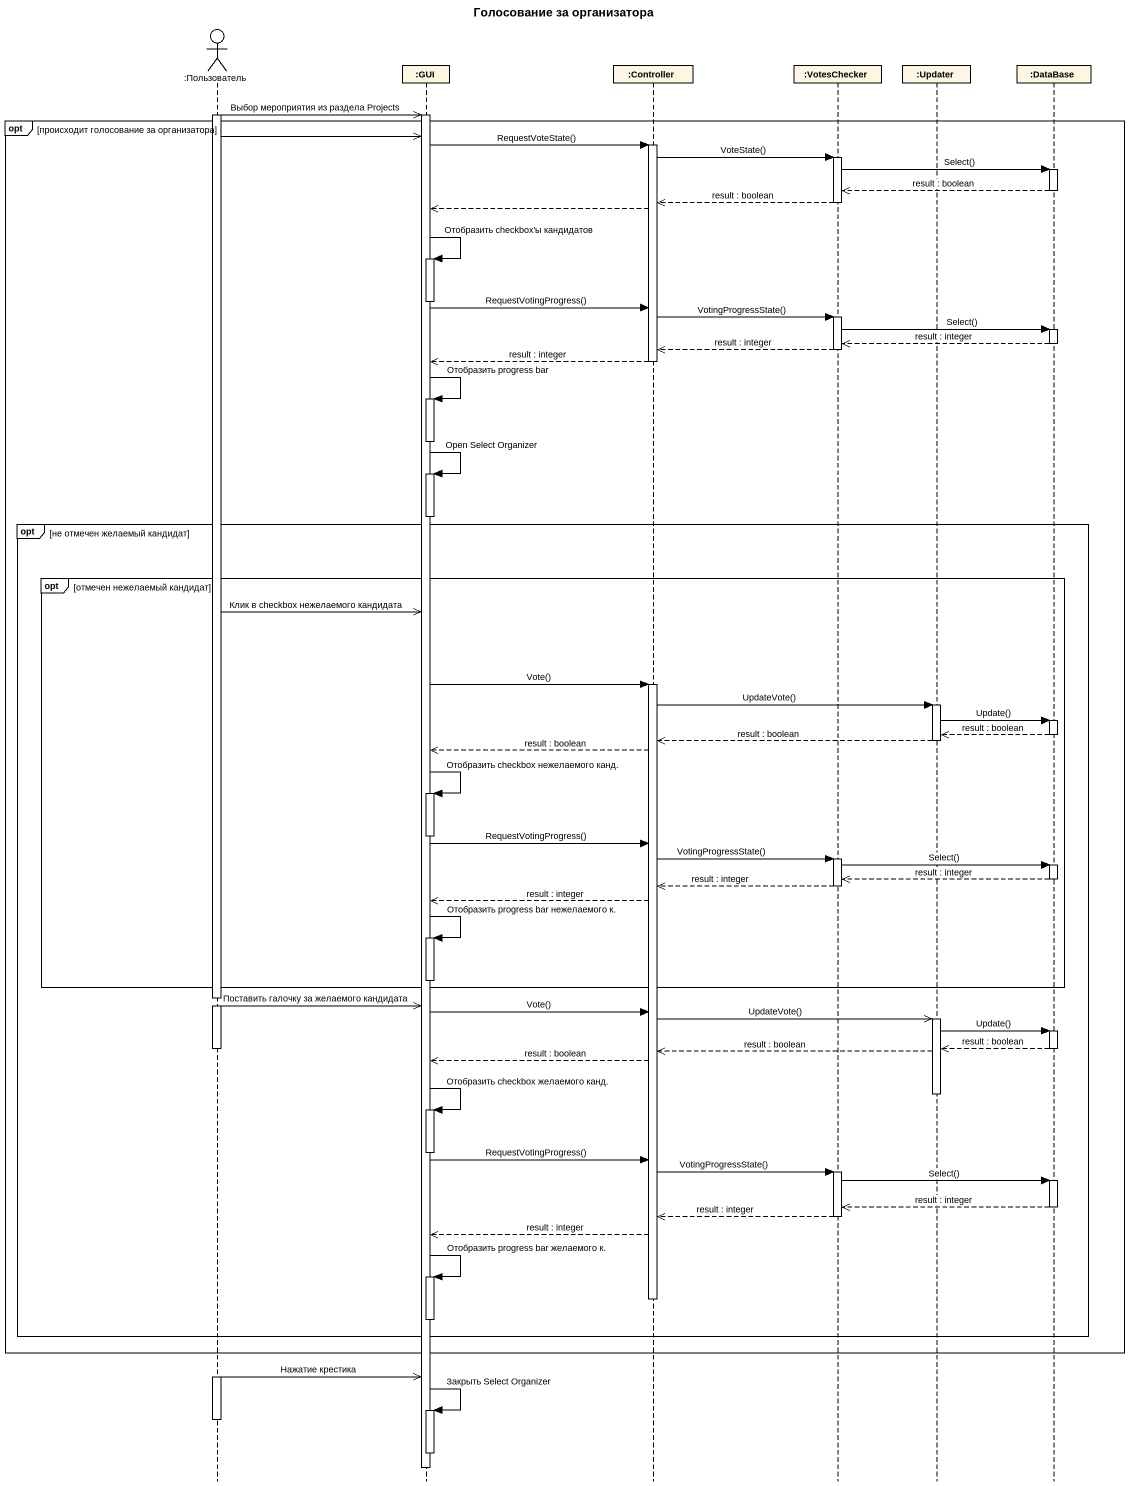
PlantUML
@startuml
title Голосование за организатора
hide footbox
actor ":Пользователь" as Пользователь
participant ":GUI" as GUI
participant ":Controller" as Controller
participant ":VotesChecker" as VotesChecker
participant ":Updater" as Updater
participant ":DataBase" as DataBase_

activate Пользователь
Пользователь ->> GUI : Выбор мероприятия из раздела Projects
activate GUI
opt происходит голосование за организатора
  Пользователь ->> GUI
  GUI -> Controller : RequestVoteState()
  activate Controller
  Controller -> VotesChecker : VoteState()
  activate VotesChecker
  VotesChecker -> DataBase_ : Select()
  activate DataBase_
  DataBase_ -->> VotesChecker : result : boolean
  deactivate DataBase_
  VotesChecker -->> Controller : result : boolean
  deactivate VotesChecker
  Controller -->> GUI
  GUI -> GUI : Отобразить checkbox'ы кандидатов
  activate GUI
  deactivate GUI
  GUI -> Controller : RequestVotingProgress()
  Controller -> VotesChecker : VotingProgressState()
  activate VotesChecker
  VotesChecker -> DataBase_ : Select()
  activate DataBase_
  DataBase_ -->> VotesChecker : result : integer
  deactivate DataBase_
  VotesChecker -->> Controller : result : integer
  deactivate VotesChecker
  Controller -->> GUI : result : integer
  deactivate Controller
  GUI -> GUI : Отобразить progress bar
  activate GUI
  deactivate GUI
  GUI -> GUI : Open Select Organizer
  activate GUI
  deactivate GUI
  opt не отмечен желаемый кандидат
    opt отмечен нежелаемый кандидат
      Пользователь ->> GUI : Клик в checkbox нежелаемого кандидата
      GUI -> Controller : Vote()
      activate Controller
      Controller -> Updater : UpdateVote()
      activate Updater
      Updater -> DataBase_ : Update()
      activate DataBase_
      DataBase_ -->> Updater : result : boolean
      deactivate DataBase_
      Updater -->> Controller : result : boolean
      deactivate Updater
      Controller -->> GUI : result : boolean
      GUI -> GUI : Отобразить checkbox нежелаемого канд.
      activate GUI
      deactivate GUI
      GUI -> Controller : RequestVotingProgress()
      Controller -> VotesChecker : VotingProgressState()
      activate VotesChecker
      VotesChecker -> DataBase_ : Select()
      activate DataBase_
      DataBase_ -->> VotesChecker : result : integer
      deactivate DataBase_
      VotesChecker -->> Controller : result : integer
      deactivate VotesChecker
      Controller -->> GUI : result : integer
      GUI -> GUI : Отобразить progress bar нежелаемого к.
      activate GUI
      deactivate GUI
    end
    Пользователь ->> GUI : Поставить галочку за желаемого кандидата
    GUI -> Controller : Vote()
    Controller ->> Updater : UpdateVote()
    activate Updater
    Updater -> DataBase_ : Update()
    activate DataBase_
    DataBase_ -->> Updater : result : boolean
    deactivate Пользователь
    deactivate DataBase_
    Updater -->> Controller : result : boolean
    Controller -->> GUI : result : boolean
    deactivate Updater
    GUI -> GUI : Отобразить checkbox желаемого канд.
    activate GUI
    deactivate GUI
    GUI -> Controller : RequestVotingProgress()
    Controller -> VotesChecker : VotingProgressState()
    activate VotesChecker
    VotesChecker -> DataBase_ : Select()
    activate DataBase_
    DataBase_ -->> VotesChecker : result : integer
    deactivate DataBase_
    VotesChecker -->> Controller : result : integer
    deactivate VotesChecker
    Controller -->> GUI : result : integer
    GUI -> GUI : Отобразить progress bar желаемого к.
    activate GUI
    deactivate Controller
    deactivate GUI
  end
end
activate Пользователь
Пользователь ->> GUI : Нажатие крестика
GUI -> GUI : Закрыть Select Organizer
activate GUI
deactivate Пользователь
deactivate GUI
deactivate GUI
@enduml
